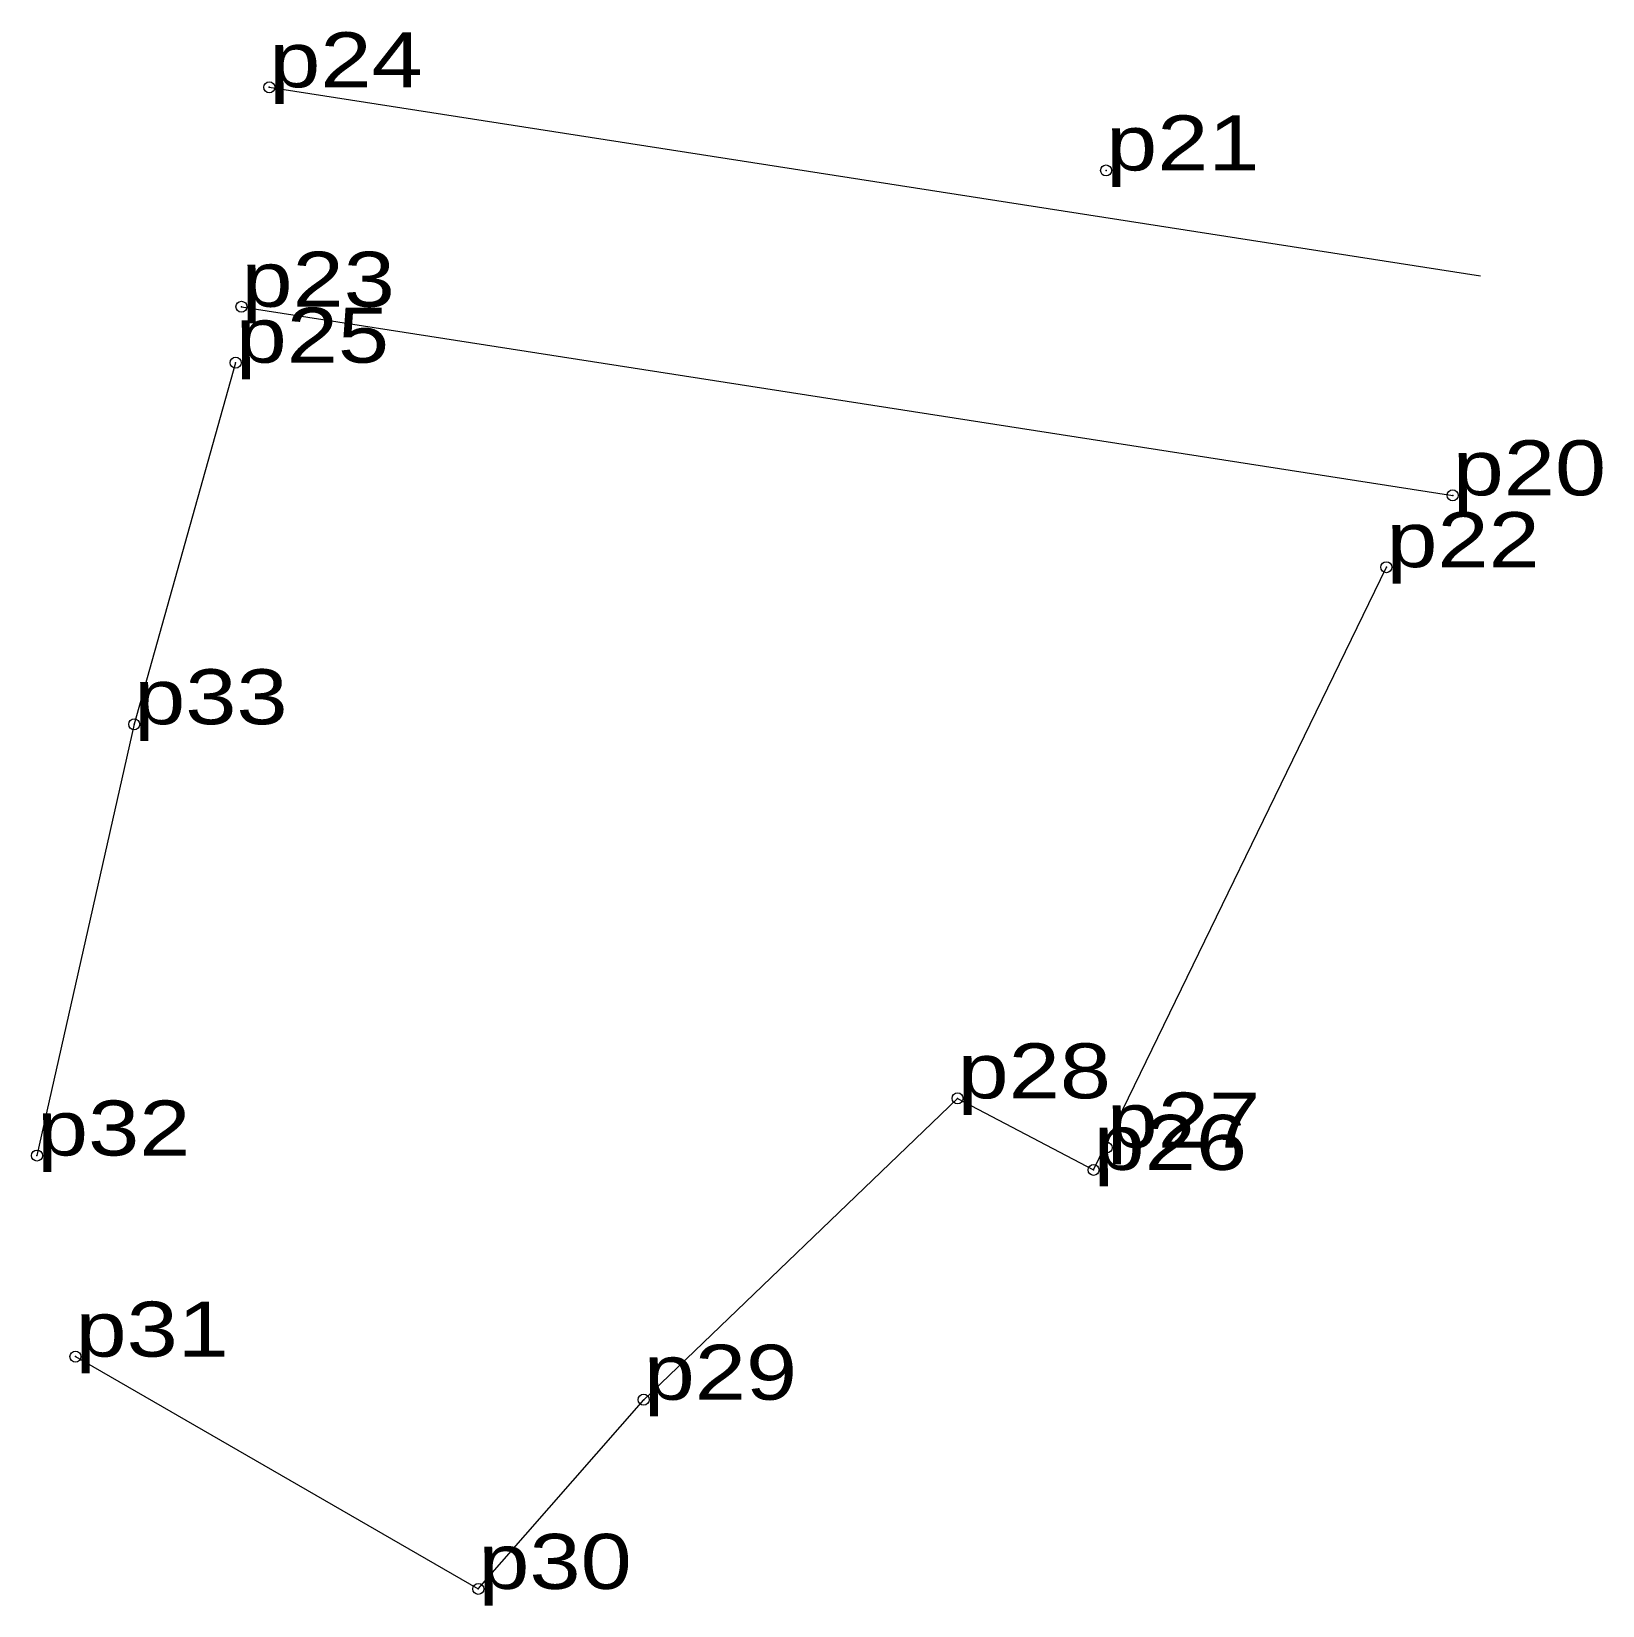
# Model space of a CAD drawing. Header units: metres. Extents: x 544672 to 552135, y 1822042 to 1839668.
# Drawn here: x 547948.4 to 547999.8, y 1823377.3 to 1823428.8 of the extents above.
import ezdxf

# ---------------------------------------------------------------- set-up
doc = ezdxf.new("R2010")
doc.units = ezdxf.units.M
doc.header["$LTSCALE"] = 0.72
doc.header["$PDMODE"] = 32
doc.header["$PDSIZE"] = 0.36
doc.layers.add('12', color=7, linetype='Continuous', lineweight=13)

msp = doc.modelspace()

# ---------------------------------------------------------------- linework, layer by layer
at = {"layer": '12'}
for p, q in [((547956.16, 1823426.96), (547995.79, 1823420.79)), ((547955.25, 1823419.78), (547994.88, 1823413.61))]:
    msp.add_line(p, q, dxfattribs=at)
for points in [[(547955.06, 1823417.95), (547951.74, 1823406.12), (547948.56, 1823392.01)], [(547949.82, 1823385.43), (547963, 1823377.83), (547968.41, 1823384.02), (547978.68, 1823393.88), (547983.13, 1823391.54), (547992.71, 1823411.26)]]:
    msp.add_lwpolyline(points, dxfattribs=at)
for p in [(547956.16, 1823426.96), (547983.54, 1823424.24), (547955.25, 1823419.78), (547955.06, 1823417.95), (547994.88, 1823413.61), (547992.71, 1823411.26), (547951.74, 1823406.12), (547978.68, 1823393.88), (547948.56, 1823392.01), (547983.56, 1823392.27), (547983.13, 1823391.54), (547949.82, 1823385.43), (547968.41, 1823384.02), (547963, 1823377.83)]:
    msp.add_point(p, dxfattribs=at)

# ---------------------------------------------------------------- texts
at = {"layer": '12', "width": 1.25}
for s, p in [('p24', (547956.16, 1823426.96)), ('p21', (547983.54, 1823424.24)), ('p23', (547955.25, 1823419.78)), ('p25', (547955.06, 1823417.95)), ('p20', (547994.88, 1823413.61)), ('p22', (547992.71, 1823411.26)), ('p33', (547951.74, 1823406.12)), ('p28', (547978.68, 1823393.88)), ('p27', (547983.56, 1823392.27)), ('p32', (547948.56, 1823392.01)), ('p26', (547983.13, 1823391.54)), ('p31', (547949.82, 1823385.43)), ('p29', (547968.41, 1823384.02)), ('p30', (547963, 1823377.83))]:
    msp.add_text(s, height=1.8, dxfattribs=at).set_placement(p)

doc.saveas('drawing.dxf')
